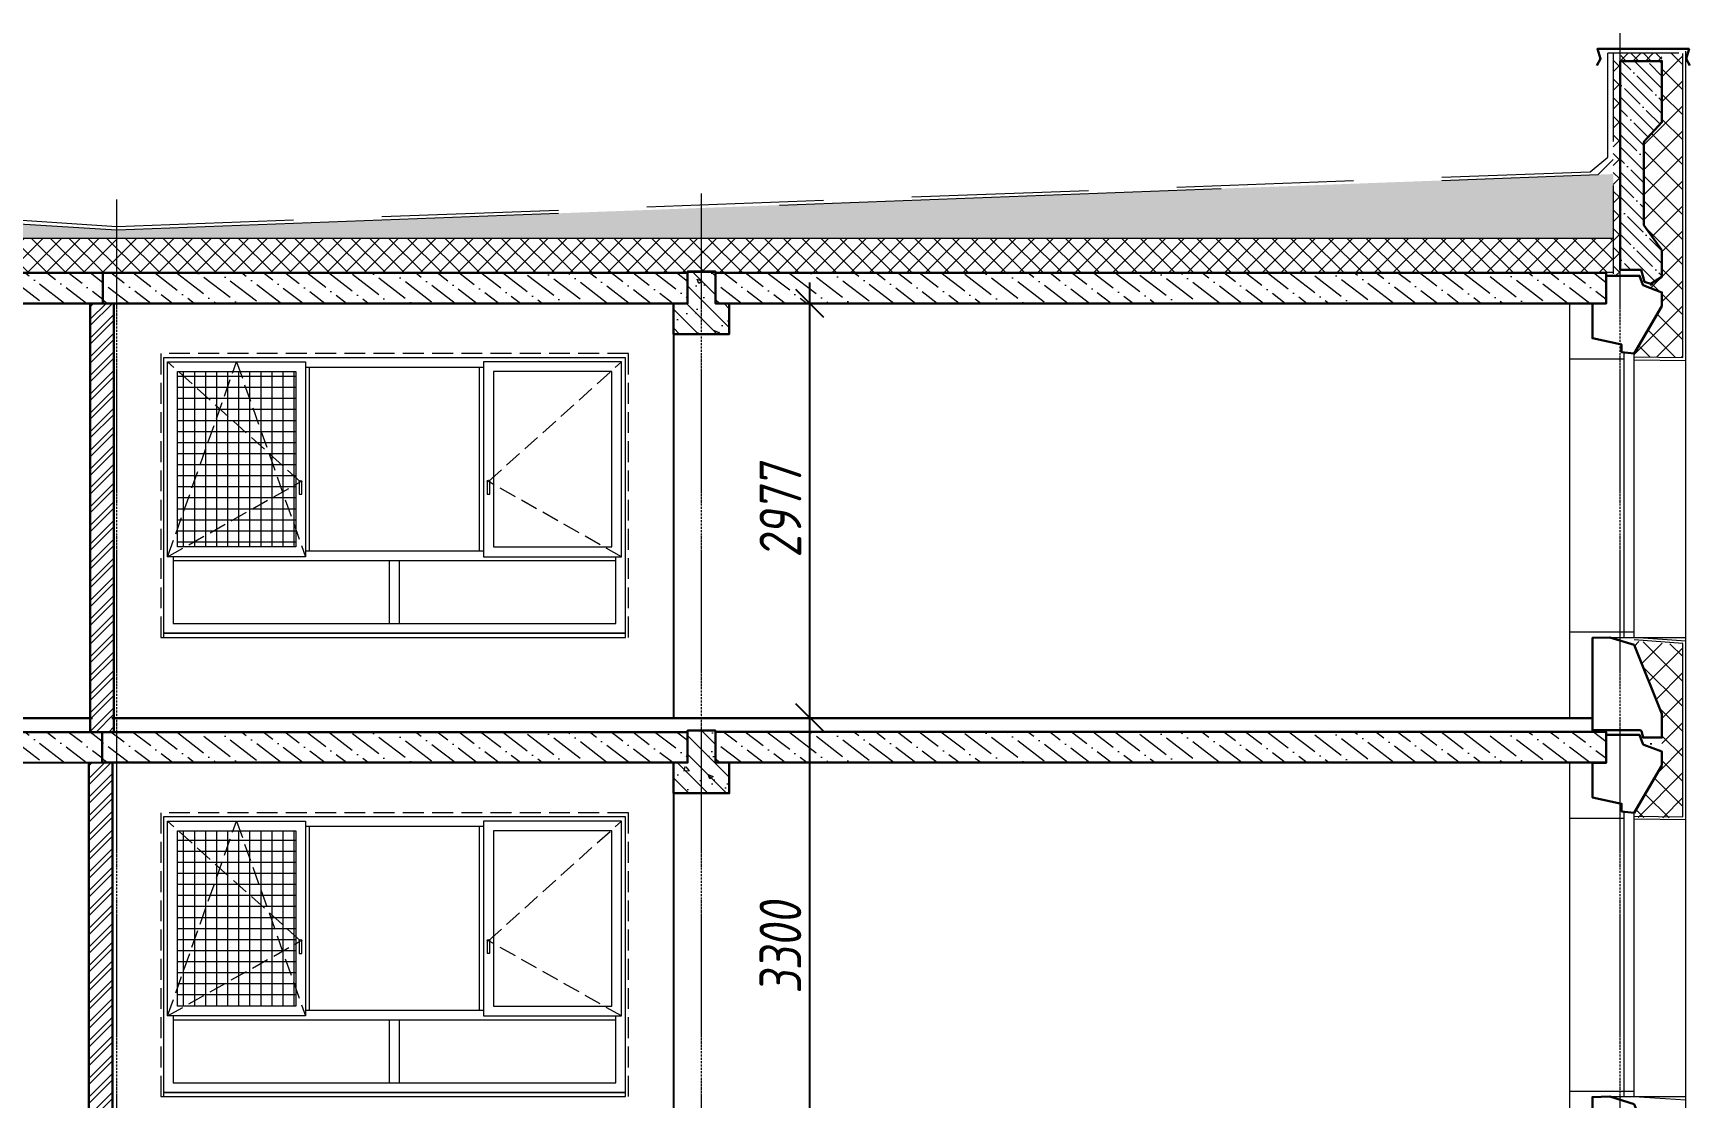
# Model space of a CAD drawing. Header units: millimetres. Extents: x -4447806 to 13389969, y -2188499 to 852203.
# Drawn here: x 3433358 to 3445259, y -680588 to -672936 of the extents above; entities that cross this region are included whole.
import ezdxf

# ---------------------------------------------------------------- set-up
doc = ezdxf.new("R2010")
doc.units = ezdxf.units.MM
for name, pattern in [('DASHED', [19.05, 12.7, -6.35]), ('GOST2.303 4', [7, 5, -2, 0]), ('GOST2.303 6', [12, 8, -1.5, 1, -1.5]), ('ГОСТ 2.303 4', [7, 5, -2, 0])]:
    doc.linetypes.add(name, pattern=pattern)
doc.layers.add('!!_для разрезов', color=7, linetype='Continuous')
doc.layers.add('Отд.фасада', color=193, linetype='Continuous')
for name, color, linetype, lineweight in [('+АР_Стены внутренние', 250, 'Continuous', 18), ('АР_Колонны', 250, 'Continuous', 30), ('АР_Окна', 4, 'Continuous', 0), ('АР_Оси', 195, 'Continuous', 9), ('АР_Оси_Разм', 7, 'Continuous', 15), ('АР_Перегородки кирпич', 244, 'Continuous', 30), ('АР_Перекрытие', 250, 'Continuous', 30), ('АР_Полы', 250, 'Continuous', 30), ('АР_стены', 250, 'Continuous', 30), ('АР_Толстая линия', 250, 'Continuous', 30), ('АР_Тонкие', 250, 'Continuous', 5), ('АР_Штрих утеплитель', 250, 'Continuous', 13), ('АР_Штриховка', 252, 'Continuous', 0), ('Кровля', 191, 'Continuous', 30), ('СПДС_+АР_Стены', 250, 'Continuous', 20), ('Утепление', 250, 'Continuous', 13), ('Фасадная панель', 250, 'Continuous', 30)]:
    doc.layers.add(name, color=color, linetype=linetype, lineweight=lineweight)
doc.styles.add('GOST 2.304', font='CS_Gost2304.shx')
doc.styles.add('Архитектурный размер', font='isocpeur.ttf', dxfattribs={"width": 0.8, "oblique": 8})
doc.dimstyles.new('KK 100', dxfattribs={"dimscale": 100, "dimtxt": 3, "dimasz": 2, "dimexe": 1.5, "dimexo": 2, "dimtad": 1, "dimdec": 0, "dimtxsty": 'GOST 2.304', "dimblk": 'OBLIQUE', "dimcen": 2.5, "dimdle": 1.5, "dimadec": 0, "dimazin": 0, "dimtfac": 1, "dimtdec": 0, "dimtmove": 0, "dimatfit": 3, "dimarcsym": 0})
pattern_1 = [(50, (2870171.04, -1048776.6), (182.18467, -15.939086), [19.05, -209.55]), (355, (2870171.04, -1048776.6), (-35.24342, 191.056845), [15.24, -167.640584]), (100.451445, (2870186.22, -1048777.93), (146.941247, 175.11775), [16.19001, -178.090245]), (46.1842, (2870171.04, -1048725.8), (271.07904, -42.04233), [28.575, -314.325]), (96.635558, (2870193.63, -1048729.3), (237.40413, 247.42612), [24.28502, -267.13561]), (351.18415, (2870171.04, -1048725.8), (237.40413, 247.42612), [22.85997, -251.45973]), (21, (2870196.44, -1048738.5), (151.61439, -102.265198), [19.05, -209.55]), (326, (2870196.44, -1048738.5), (61.80203, 184.187966), [15.24, -167.64]), (71.451445, (2870209.07, -1048747.02), (213.41642, 81.92277), [16.19001, -178.08994]), (37.5, (2870171.036, -1048776.6), (3.088603, 84.555039), [0, -165.608, 0, -170.18, 0, -168.275]), (7.5, (2870171.04, -1048776.6), (66.819663, 100.180575), [0, -97.028, 0, -161.798, 0, -64.135]), (327.5, (2870114.394, -1048776.6), (135.590595, -5.728744), [0, -63.5, 0, -198.12, 0, -262.89]), (317.5, (2870088.99, -1048776.6), (148.129181, 25.426491), [0, -82.55, 0, -131.572, 0, -186.69])]

# ---------------------------------------------------------------- blocks, each defined once
blk = doc.blocks.new('Из_буфера5703')
blk.add_line((-100, 0), (-100, 220))
for points in [[(-100, 220), (0, 220)], [(-100, 0), (0, 0)]]:
    blk.add_lwpolyline(points)
blk = doc.blocks.new('Из_буфера6223')
at = {"layer": '!!_для разрезов', "lineweight": 9, "ltscale": 50}
blk.add_lwpolyline([(274, 2767), (664, 2767)], dxfattribs=at)
at = {"layer": 'АР_стены', "lineweight": 30}
for points in [[(1, 3147), (200, 2807), (290, 2817), (290, 2872), (500, 2917), (500, 3167), (401, 3167), (401, 3367), (161, 3367), (137, 3302, -0.2218), (131, 3296), (1, 3247)], [(0, 217), (200, 713), (375, 767), (500, 764), (500, 100), (158, 100, 0.334438), (148, 93), (136, 47), (0, 47)]]:
    blk.add_lwpolyline(points, format="xyb", close=True, dxfattribs=at)
at = {"layer": 'АР_стены', "lineweight": 9}
for points in [[(664, 3167), (664, 187)], [(200, 769), (200, 2807)], [(375, 767), (-170, 767)], [(664, 807), (200, 807)]]:
    blk.add_lwpolyline(points, dxfattribs=at)
at = {"layer": 'АР_стены', "lineweight": 9, "elevation": 0}
blk.add_lwpolyline([(274, 2815), (274, 767)], dxfattribs=at)
blk = doc.blocks.new('Из_буфера20016')
at = {"layer": 'АР_Колонны', "lineweight": 0}
h = blk.add_hatch(dxfattribs=at)
h.set_pattern_fill('ANSI31', color=256, scale=30)
h.set_pattern_definition([(45, (165516, 586593.46), (-67.351921, 67.351921), [])])
h.paths.add_polyline_path([(-100, 0), (0, 0), (0, 230), (200, 230), (200, 0), (300, 0), (300, -220), (-100, -220)])
h = blk.add_hatch(dxfattribs=at)
h.set_pattern_fill('AR-CONC', color=256, scale=2)
h.set_pattern_definition([(50, (165516, 586593.46), (364.36934, -31.87817), [38.1, -419.1]), (355, (165516, 586593.46), (-70.48684, 382.1137), [30.48, -335.28117]), (100.451445, (165546.36, 586590.8), (293.8825, 350.2355), [32.38002, -356.1805]), (46.1842, (165516, 586695.06), (542.15808, -84.08466), [57.15, -628.65]), (96.63556, (165561.2, 586688.05), (474.80827, 494.85225), [48.57005, -534.2712]), (351.18415, (165516, 586695.06), (474.80827, 494.85225), [45.71993, -502.91946]), (21, (165566.8, 586669.66), (303.22878, -204.5304), [38.1, -419.1]), (326, (165566.8, 586669.66), (123.60406, 368.37593), [30.48, -335.28]), (71.451445, (165592.07, 586652.6), (426.83284, 163.84554), [32.38002, -356.17988]), (37.5, (165516, 586593.46), (6.177207, 169.110078), [0, -331.216, 0, -340.36, 0, -336.55]), (7.5, (165516, 586593.46), (133.639325, 200.36115), [0, -194.056, 0, -323.596, 0, -128.27]), (327.5, (165402.72, 586593.46), (271.18119, -11.457488), [0, -127, 0, -396.24, 0, -525.78]), (317.5, (165351.92, 586593.46), (296.25836, 50.85298), [0, -165.1, 0, -263.144, 0, -373.38])])
h.paths.add_polyline_path([(-100, 0), (0, 0), (0, 230), (200, 230), (200, 0), (300, 0), (300, -220), (-100, -220)])
at = {"layer": 'АР_Колонны', "lineweight": 30, "ltscale": 100}
blk.add_lwpolyline([(-100, 0), (0, 0), (0, 230), (200, 230), (200, 0), (300, 0), (300, -220), (-100, -220)], close=True, dxfattribs=at)
blk = doc.blocks.new('_Oblique')
at = {"color": 0, "linetype": 'ByBlock', "lineweight": -2}
blk.add_line((-0.5, -0.5), (0.5, 0.5), dxfattribs=at)
blk = doc.blocks.new('*D1216')
at = {"layer": 'Defpoints', "color": 0, "lineweight": 5, "transparency": 16777216}
for p in [(3438421, -677856), (3438938, -677856), (3438421, -681156)]:
    blk.add_point(p, dxfattribs=at)
at = {"layer": 'АР_Оси_Разм', "color": 0, "lineweight": -2, "transparency": 16777216}
for p, q in [((3438938, -681306), (3438938, -677706)), ((3438621, -677856), (3439088, -677856)), ((3438621, -681156), (3439088, -681156))]:
    blk.add_line(p, q, dxfattribs=at)
at = {"layer": 'АР_Оси_Разм', "color": 0, "lineweight": -2, "transparency": 16777216, "xscale": 200, "yscale": 200, "zscale": 200}
for p, rotation in [((3438938, -677856), 90), ((3438938, -681156), 270)]:
    blk.add_blockref('_Oblique', p, dxfattribs=dict(at, rotation=rotation))
at = {"layer": 'АР_Оси_Разм', "color": 0, "lineweight": 9, "transparency": 16777216, "insert": (3438726, -679506), "char_height": 300, "attachment_point": 5, "rotation": 90, "style": 'Архитектурный размер'}
blk.add_mtext('3300', dxfattribs=at)
blk = doc.blocks.new('*D1217')
at = {"layer": 'Defpoints', "color": 0, "lineweight": 5, "transparency": 16777216}
for p in [(3438421, -674879), (3438938, -674879), (3438421, -677856)]:
    blk.add_point(p, dxfattribs=at)
at = {"layer": 'АР_Оси_Разм', "color": 0, "lineweight": -2, "transparency": 16777216}
for p, q in [((3438938, -678006), (3438938, -674729)), ((3438621, -674879), (3439088, -674879)), ((3438621, -677856), (3439088, -677856))]:
    blk.add_line(p, q, dxfattribs=at)
at = {"layer": 'АР_Оси_Разм', "color": 0, "lineweight": -2, "transparency": 16777216, "xscale": 200, "yscale": 200, "zscale": 200}
for p, rotation in [((3438938, -674879), 90), ((3438938, -677856), 270)]:
    blk.add_blockref('_Oblique', p, dxfattribs=dict(at, rotation=rotation))
at = {"layer": 'АР_Оси_Разм', "color": 0, "lineweight": 9, "transparency": 16777216, "insert": (3438726, -676367), "char_height": 300, "attachment_point": 5, "rotation": 90, "style": 'Архитектурный размер'}
blk.add_mtext('2977', dxfattribs=at)
blk = doc.blocks.new('Из_буфера31764')
at = {"lineweight": 0, "ltscale": 50, "transparency": 33554534}
h = blk.add_hatch(dxfattribs=at)
h.set_pattern_fill('ANSI37', color=256, scale=25, angle=45)
h.set_pattern_definition([(90, (-446208.88, -476490.05), (-79.375, 5e-15), []), (180, (-446208.88, -476490.05), (-1e-14, -79.375), [])])
edge = h.paths.add_edge_path()
edge.add_line((3220, 1880), (2370, 1880))
edge.add_line((3220, 620), (3220, 1880))
edge.add_line((2370, 620), (3220, 620))
edge.add_line((2370, 1880), (2370, 620))
at = {"color": 0, "lineweight": 0, "ltscale": 100}
for p, q in [((1020, 1910), (1440, 1910)), ((1050, 590), (1050, 1910)), ((2270, 590), (2270, 1910)), ((70, 520), (1625, 520)), ((1020, 590), (2300, 590)), ((1625, 520), (3250, 520)), ((1625, 70), (1625, 520)), ((1695, 70), (1695, 520))]:
    blk.add_line(p, q, dxfattribs=at)
at = {"linetype": 'ГОСТ 2.303 4', "lineweight": 0, "ltscale": 30}
blk.add_lwpolyline([(-20, 2010), (3340, 2010), (3340, -30), (-20, -30), (-20, 2010)], dxfattribs=at)
blk.add_lwpolyline([(-20, 2010), (3340, 2010), (3340, -30), (-20, -30), (-20, 2010)], dxfattribs=at)
at = {"color": 0, "lineweight": 0, "ltscale": 100}
blk.add_lwpolyline([(0, 1980), (3320, 1980), (3320, 0), (0, 0), (0, 1980)], dxfattribs=at)
at = {"linetype": 'GOST2.303 4', "lineweight": 0, "ltscale": 25}
for points in [[(30, 550), (985, 1090), (30, 1950)], [(3290, 550), (2795, 1950), (2300, 550)], [(3290, 550), (2335, 1089), (3290, 1950)]]:
    blk.add_lwpolyline(points, dxfattribs=at)
at = {"lineweight": 0, "ltscale": 50}
for points in [[(30, 1950), (1020, 1950), (1020, 550), (30, 550)], [(3290, 1950), (2300, 1950), (2300, 550), (3290, 550)], [(100, 1880), (950, 1880), (950, 620), (100, 620)], [(3220, 1880), (2370, 1880), (2370, 620), (3220, 620)], [(0, 0), (3320, 0), (3320, -30), (0, -30)], [(0, 0), (3320, 0), (3320, -30), (0, -30)]]:
    blk.add_lwpolyline(points, close=True, dxfattribs=at)
at = {"color": 0, "linetype": 'ByBlock', "lineweight": 0, "ltscale": 250}
for points in [[(1020, 1910), (2300, 1910)], [(3250, 550), (3250, 70), (70, 70), (70, 550)]]:
    blk.add_lwpolyline(points, dxfattribs=at)
at = {"color": 0, "lineweight": 0, "ltscale": 40}
for points in [[(995, 1090), (995, 1000), (975, 1000), (975, 1090)], [(2345, 1089), (2345, 999), (2325, 999), (2325, 1089)]]:
    blk.add_lwpolyline(points, dxfattribs=at)
for centre in [(985, 1090), (2335, 1089)]:
    blk.add_arc(centre, 10, 0, 180, dxfattribs=at)
blk = doc.blocks.new('Из_буфера5033')
at = {"layer": 'АР_Штриховка', "lineweight": 0}
h = blk.add_hatch(dxfattribs=at)
h.set_pattern_fill('ANSI35', color=256, scale=20, angle=180)
h.set_pattern_definition([(45, (-435977.03, -213746.91), (-89.80256, 89.80256), []), (45, (-435887.23, -213746.91), (-89.80256, 89.80256), [158.75, -31.75, 0, -31.75])])
h.paths.add_polyline_path([(300, 100), (150, 100), (125, 13), (80, 0), (0, 50), (0, 240), (130, 420), (130, 1020), (0, 1160), (0, 1600), (300, 1600)])
at = {"layer": 'Утепление', "lineweight": 0, "ltscale": 50}
h = blk.add_hatch(dxfattribs=at)
h.set_pattern_fill('ANSI37', color=256, scale=20)
h.paths.add_polyline_path([(0, 1657), (295, 1657), (295, 1600), (0, 1600)])
at = {"layer": 'Фасадная панель', "ltscale": 100}
for points in [[(0, 240), (0, 50), (80, 0), (125, 13), (150, 100), (300, 100), (300, 1600), (0, 1600), (0, 1160), (130, 1020), (130, 420)], [(0, 50), (0, 240), (130, 420)]]:
    blk.add_lwpolyline(points, dxfattribs=at)

msp = doc.modelspace()

# ---------------------------------------------------------------- hatches: boundary and pattern name
at = {"lineweight": 5, "ltscale": 0.0005, "true_color": 0x000000}
h = msp.add_hatch(dxfattribs=at)
h.set_pattern_fill('ANSI37', color=18, scale=30, angle=0.1290077)
h.set_pattern_definition([(45.129008, (2884418.38, -1048776.13), (-67.5034, 67.2001), []), (135.129008, (2884418.38, -1048776.13), (-67.2001, -67.5034), [])])
h.paths.add_polyline_path([(3444708.931, -674678.679), (3444758.931, -674678.679), (3444758.931, -673079.105), (3444708.931, -673079.105)])
h = msp.add_hatch(dxfattribs=at)
h.set_pattern_fill('ANSI37', color=18, scale=30, angle=0.1290077)
h.set_pattern_definition([(45.129008, (2784752.66, -1048032.33), (-67.5034, 67.2001), []), (135.129008, (2784752.66, -1048032.33), (-67.2001, -67.5034), [])])
h.paths.add_polyline_path([(3427409.583, -674409.006), (3444707.115, -674409.006), (3444707.115, -674656.806), (3427409.583, -674656.806)])
at = {"layer": 'АР_Перегородки кирпич', "lineweight": 0, "ltscale": 100, "transparency": 33554610}
h = msp.add_hatch(dxfattribs=at)
h.set_pattern_fill('ANSI32', color=256, scale=10)
h.set_pattern_definition([(45, (2672943.115, -1037499.14), (-67.351921, 67.351921), []), (45, (2672988.02, -1037499.14), (-67.351921, 67.351921), [])])
edge = h.paths.add_edge_path()
edge.add_line((3433938.947, -674879.068), (3433938.947, -677958.903))
edge.add_line((3433938.947, -677958.903), (3433770.57, -677958.903))
edge.add_line((3433768.934, -677958.314), (3433768.927, -674878.903))
edge.add_line((3433768.927, -674878.903), (3433888.929, -674878.903))
h = msp.add_hatch(dxfattribs=at)
h.set_pattern_fill('ANSI32', color=256, scale=10)
h.set_pattern_definition([(45, (2672933.12, -1040799.18), (-67.351921, 67.351921), []), (45, (2672978.02, -1040799.18), (-67.351921, 67.351921), [])])
edge = h.paths.add_edge_path()
edge.add_line((3433928.948, -678179.108), (3433928.947, -681258.943))
edge.add_line((3433928.947, -681258.943), (3433760.57, -681258.943))
edge.add_line((3433758.934, -681258.354), (3433758.927, -678178.942))
edge.add_line((3433758.927, -678178.942), (3433878.93, -678178.942))
at = {"layer": 'АР_Штрих утеплитель', "ltscale": 50}
h = msp.add_hatch(dxfattribs=at)
h.set_pattern_fill('ANSI37', color=256, scale=40)
h.set_pattern_definition([(45, (2870171.04, -1048776.6), (-89.802561, 89.802561), []), (135, (2870171.04, -1048776.6), (-89.802561, -89.802561), [])])
h.paths.add_polyline_path([(3445209.075, -673082.493), (3445059.11, -673079.105), (3445058.931, -673576.57), (3444928.931, -673716.57), (3444928.931, -674316.57), (3445058.859, -674496.57), (3445058.916, -674686.57), (3444978.931, -674736.57), (3444978.931, -674774.487), (3445058.279, -674798.679), (3445058.279, -674898.679), (3444858.931, -675239.112), (3444858.931, -675262.833), (3445209.075, -675267.823)])
h = msp.add_hatch(dxfattribs=at)
h.set_pattern_fill('ANSI37', color=256, scale=40)
h.set_pattern_definition([(45, (2870170.71, -1045485.51), (-89.802561, 89.802561), []), (135, (2870170.71, -1045485.51), (-89.802561, -89.802561), [])])
h.paths.add_polyline_path([(3444858.931, -678571.754), (3445208.75, -678576.739), (3445208.75, -677331.251), (3444858.203, -677306.214), (3444858.606, -677342.335), (3445058.606, -677838.028), (3445058.606, -678008.026), (3445057.954, -678107.594), (3445057.954, -678207.594), (3444858.606, -678548.028)])
at = {"layer": 'АР_Штриховка', "lineweight": 0}
h = msp.add_hatch(dxfattribs=at)
h.set_pattern_fill('AR-CONC', color=256)
h.set_pattern_definition(pattern_1)
h.paths.add_polyline_path([(3427408.931, -673948.873), (3427409.583, -673999.006), (3433958.931, -674399.006), (3444708.931, -673999.006), (3444708.931, -673948.856), (3433958.931, -674348.911)])
h = msp.add_hatch(dxfattribs=at)
h.set_pattern_fill('AR-CONC', color=256)
h.set_pattern_definition(pattern_1)
h.paths.add_polyline_path([(3427409.583, -673999.006), (3433958.931, -674399.006), (3433958.931, -674409.006), (3427409.583, -674409.006)])
h = msp.add_hatch(dxfattribs=at)
h.set_pattern_fill('AR-CONC', color=256)
h.set_pattern_definition(pattern_1)
h.paths.add_polyline_path([(3433958.931, -674409.006), (3433958.931, -674399.006), (3444708.931, -673999.006), (3444708.931, -674409.006)])
at = {"layer": 'АР_Штриховка', "lineweight": 0, "transparency": 33554559}
h = msp.add_hatch(dxfattribs=at)
h.set_pattern_fill('ANSI36', color=256, scale=30, angle=97.4338889)
h.set_pattern_definition([(142.433889, (2722863.34, -1044729.6), (-190.196593, 26.125492), [238.125, -47.625, 0, -47.625])])
h.paths.add_polyline_path([(3427459.583, -674659.365), (3433858.931, -674659.035), (3433858.931, -674879.035), (3427459.583, -674879.365)])
h = msp.add_hatch(dxfattribs=at)
h.set_pattern_fill('ANSI36', color=256, scale=30, angle=97.4338889)
h.set_pattern_definition([(142.433889, (2729262.69, -1044729.53), (-190.196593, 26.125492), [238.125, -47.625, 0, -47.625])])
h.paths.add_polyline_path([(3433858.931, -674659.299), (3438058.931, -674658.969), (3438058.931, -674878.939), (3433858.931, -674879.299)])
h = msp.add_hatch(dxfattribs=at)
h.set_pattern_fill('ANSI36', color=256, scale=30, angle=97.4338889)
h.set_pattern_definition([(142.433889, (2733662.69, -1044729.175), (-190.196593, 26.125492), [238.125, -47.625, 0, -47.625])])
h.paths.add_polyline_path([(3438258.931, -674658.94), (3444658.279, -674658.609), (3444658.279, -674878.609), (3438258.931, -674878.94)])
h = msp.add_hatch(dxfattribs=at)
h.set_pattern_fill('ANSI36', color=256, scale=30, angle=97.4338889)
h.set_pattern_definition([(142.433889, (2722863.34, -1048029.64), (-190.196593, 26.125492), [238.125, -47.625, 0, -47.625])])
h.paths.add_polyline_path([(3427459.583, -677959.405), (3433853.931, -677959.075), (3433853.931, -678179.075), (3427459.583, -678179.405)])
h = msp.add_hatch(dxfattribs=at)
h.set_pattern_fill('ANSI36', color=256, scale=30, angle=97.4338889)
h.set_pattern_definition([(142.433889, (2729262.69, -1048029.57), (-190.196593, 26.125492), [238.125, -47.625, 0, -47.625])])
h.paths.add_polyline_path([(3433853.931, -677958.979), (3438058.931, -677959.009), (3438058.931, -678178.979), (3433853.931, -678178.979)])
h = msp.add_hatch(dxfattribs=at)
h.set_pattern_fill('ANSI36', color=256, scale=30, angle=97.4338889)
h.set_pattern_definition([(142.433889, (2733662.69, -1048029.215), (-190.196593, 26.125492), [238.125, -47.625, 0, -47.625])])
h.paths.add_polyline_path([(3438258.931, -677958.979), (3444658.279, -677958.649), (3444658.279, -678178.649), (3438258.931, -678178.979)])

# ---------------------------------------------------------------- linework, layer by layer
at = {"layer": '+АР_Стены внутренние', "lineweight": 25, "ltscale": 100, "elevation": -950}
for points in [[(3437958.93, -674878.979), (3437958.93, -677858.979)], [(3437958.93, -678178.979), (3437958.93, -681158.979)]]:
    msp.add_lwpolyline(points, dxfattribs=at)
at = {"color": 18, "lineweight": 0, "ltscale": 0.0005, "true_color": 0x000000, "elevation": -950}
msp.add_lwpolyline([(3427409.583, -674409.006), (3444707.115, -674409.006), (3444707.115, -674656.806), (3427409.583, -674656.806)], close=True, dxfattribs=at)
at = {"layer": 'АР_Оси', "linetype": 'GOST2.303 6', "lineweight": 9, "ltscale": 2}
for p, q in [((3444758.931, -691667.429, -950), (3444758.931, -672935.937, -950)), ((3433958.931, -691667.429, -950), (3433958.931, -674130.858, -950)), ((3438158.931, -691667.429, -950), (3438158.931, -674089.558, -950))]:
    msp.add_line(p, q, dxfattribs=at)
at = {"layer": 'АР_Перегородки кирпич', "lineweight": 30, "elevation": -950}
for points in [[(3433768.931, -674879.065), (3433938.93, -674878.906), (3433938.947, -677958.903), (3433768.93, -677958.903)], [(3433758.931, -678179.105), (3433928.931, -678178.945), (3433928.947, -681258.943), (3433758.93, -681258.943)]]:
    msp.add_lwpolyline(points, close=True, dxfattribs=at)
at = {"layer": 'АР_Перекрытие', "linetype": 'ByBlock', "lineweight": 30, "elevation": -950}
for points in [[(3427459.583, -674659.006), (3433858.931, -674659.065), (3433858.931, -674879.065), (3427459.583, -674879.065)], [(3433858.931, -674658.939), (3438058.931, -674658.939), (3438058.931, -674878.939), (3433858.931, -674878.939)], [(3438258.931, -674658.58), (3444658.279, -674658.58), (3444658.279, -674878.639), (3438258.931, -674878.639)], [(3427459.583, -677959.045), (3433853.931, -677958.979), (3433853.931, -678178.979), (3427459.583, -678179.105)], [(3433853.931, -677958.979), (3438058.931, -677958.979), (3438058.931, -678178.979), (3433853.931, -678178.979)], [(3438258.931, -677958.62), (3444658.279, -677958.62), (3444658.279, -678178.679), (3438258.931, -678178.679)]]:
    msp.add_lwpolyline(points, close=True, dxfattribs=at)
at = {"layer": 'АР_Полы', "linetype": 'ByBlock', "lineweight": 30}
for p, q in [((3427558.931, -677858.979, -950), (3433783.931, -677858.979, -950)), ((3433923.931, -677858.979, -910), (3444558.931, -677858.979, -950))]:
    msp.add_line(p, q, dxfattribs=at)
at = {"layer": 'АР_Толстая линия', "color": 18, "ltscale": 15, "true_color": 0x000000, "elevation": -950}
msp.add_lwpolyline([(3445259.232, -673168.611), (3445231.75, -673119.853), (3445254.01, -673049.105), (3444595.381, -673049.105), (3444617.64, -673119.853), (3444590.159, -673168.611)], dxfattribs=at)
at = {"layer": 'АР_Тонкие', "linetype": 'DASHED', "lineweight": 13, "ltscale": 200}
msp.add_line((3444668.927, -673826.909, 0), (3444668.927, -673079.105, -950), dxfattribs=at)
at = {"layer": 'Кровля', "linetype": 'DASHED', "lineweight": 13, "ltscale": 50, "elevation": -950}
msp.add_lwpolyline([(3445178.916, -673079.105), (3444670.474, -673079.105)], dxfattribs=at)
msp.add_lwpolyline([(3444708.931, -674678.679), (3444758.931, -674678.679), (3444758.931, -673079.105), (3444708.931, -673079.105)], close=True, dxfattribs=at)
at = {"layer": 'Кровля', "linetype": 'DASHED', "lineweight": 5, "ltscale": 100}
msp.add_lwpolyline([(3427573.275, -673907.454), (3433958.931, -674325.119), (3444544.088, -673932.711), (3444668.927, -673826.909)], dxfattribs=at)
at = {"layer": 'Кровля', "linetype": 'DASHED', "lineweight": 5, "ltscale": 250}
msp.add_lwpolyline([(3427518.006, -673955.534), (3433959.525, -674348.948), (3444599.357, -673953.048), (3444708.927, -673843.478)], dxfattribs=at)
at = {"layer": 'Отд.фасада', "ltscale": 100, "elevation": -950}
for points in [[(3444978.931, -674739.105), (3444978.931, -674749.475)], [(3444978.931, -678039.105), (3444978.931, -678049.475)]]:
    msp.add_lwpolyline(points, dxfattribs=at)
at = {"layer": 'СПДС_+АР_Стены'}
for p, q in [((3444658.931, -674879.105, -950), (3444658.931, -674659.105, -950)), ((3444658.931, -678178.979, -950), (3444658.931, -677958.979, -950))]:
    msp.add_line(p, q, dxfattribs=at)
at = {"layer": 'СПДС_+АР_Стены', "ltscale": 100}
for p, q in [((3444859.256, -677277.35, -950), (3445229.075, -677302.335, -950)), ((3445209.075, -677322.335, -950), (3444859.256, -677297.35, -950)), ((3445209.075, -677377.5, -950), (3445209.075, -677322.335, -950)), ((3444859.256, -680577.35, -950), (3445229.075, -680602.335, -950))]:
    msp.add_line(p, q, dxfattribs=at)
at = {"layer": 'СПДС_+АР_Стены', "ltscale": 100, "elevation": -950}
for points in [[(3445083.621, -684599.11), (3445229.075, -684599.11), (3445229.075, -673066.395)], [(3445209.075, -675267.823), (3445209.075, -673082.493)], [(3444858.931, -675262.833), (3445209.075, -675267.823)], [(3444859.256, -675282.838), (3445229.075, -675287.823)], [(3445209.075, -678567.823), (3445209.075, -677377.5)], [(3444859.256, -678562.838), (3445209.075, -678567.823)], [(3444859.256, -678582.838), (3445229.075, -678587.823)]]:
    msp.add_lwpolyline(points, dxfattribs=at)
at = {"layer": 'СПДС_+АР_Стены', "elevation": -950}
for points in [[(3444658.931, -674659.105), (3444558.931, -674659.105)], [(3444658.931, -674879.105), (3444558.931, -674879.105)], [(3444558.931, -677939.105), (3444558.931, -677958.979)]]:
    msp.add_lwpolyline(points, dxfattribs=at)

# ---------------------------------------------------------------- block references
at = {"color": 6, "ltscale": 100, "xscale": -1}
for p in [(3438258.931, -674878.639, -950), (3438258.931, -678178.62, -950)]:
    msp.add_blockref('Из_буфера20016', p, dxfattribs=at)
at = {"color": 0, "ltscale": 100, "xscale": -1}
msp.add_blockref('Из_буфера6223', (3445058.931, -681346.105, -950), dxfattribs=at)
at = {"layer": 'АР_Окна', "ltscale": 100, "xscale": -1}
for p in [(3437614.312, -677248.979, -950), (3437614.312, -680548.979, -950)]:
    msp.add_blockref('Из_буфера31764', p, dxfattribs=at)
at = {"layer": 'Кровля', "linetype": 'DASHED', "lineweight": 13, "ltscale": 50, "xscale": -1}
msp.add_blockref('Из_буфера5033', (3445058.931, -674736.57, -950), dxfattribs=at)
at = {"layer": 'СПДС_+АР_Стены', "xscale": -1}
for name, p in [('Из_буфера6223', (3445058.931, -678046.105, -950)), ('Из_буфера5703', (3444558.931, -678178.979, -950))]:
    msp.add_blockref(name, p, dxfattribs=at)

# ---------------------------------------------------------------- dimensions: what is measured, and where the dimension line sits
at = {"layer": 'АР_Оси_Разм', "lineweight": 9}
for base, p1, p2, picture, middle in [((3438938.42, -674878.639, -950), (3438420.708, -677855.645, -950), (3438420.708, -674878.639, -950), '*D1217', (3438725.92, -676367.142, -950)), ((3438938.42, -677855.645, -950), (3438420.708, -681155.645, -950), (3438420.708, -677855.645, -950), '*D1216', (3438725.92, -679505.645, -950))]:
    dim = msp.add_linear_dim(base=base, p1=p1, p2=p2, angle=270, dimstyle='KK 100', override={"dimtxsty": 'Архитектурный размер', "dimtmove": 1}, dxfattribs=at)
    dim.commit()
    dim.dimension.update_dxf_attribs({"geometry": picture, "text_midpoint": middle})

doc.saveas('drawing.dxf')
